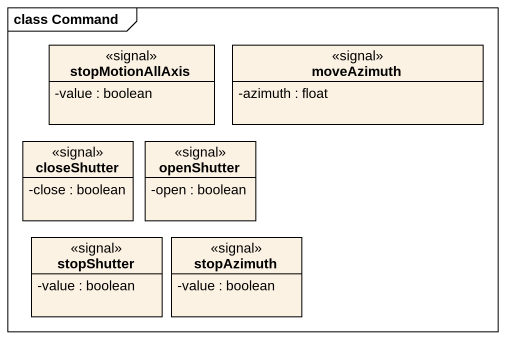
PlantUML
@startuml
mainframe class Command
hide circle
hide empty members
skinparam classAttributeIconSize 0
class stopMotionAllAxis <<signal>> {
  -value : boolean
}
class moveAzimuth <<signal>> {
  -azimuth : float
}
class closeShutter <<signal>> {
  -close : boolean
}
class openShutter <<signal>> {
  -open : boolean
}
class stopShutter <<signal>> {
  -value : boolean
}
class stopAzimuth <<signal>> {
  -value : boolean
}
@enduml
